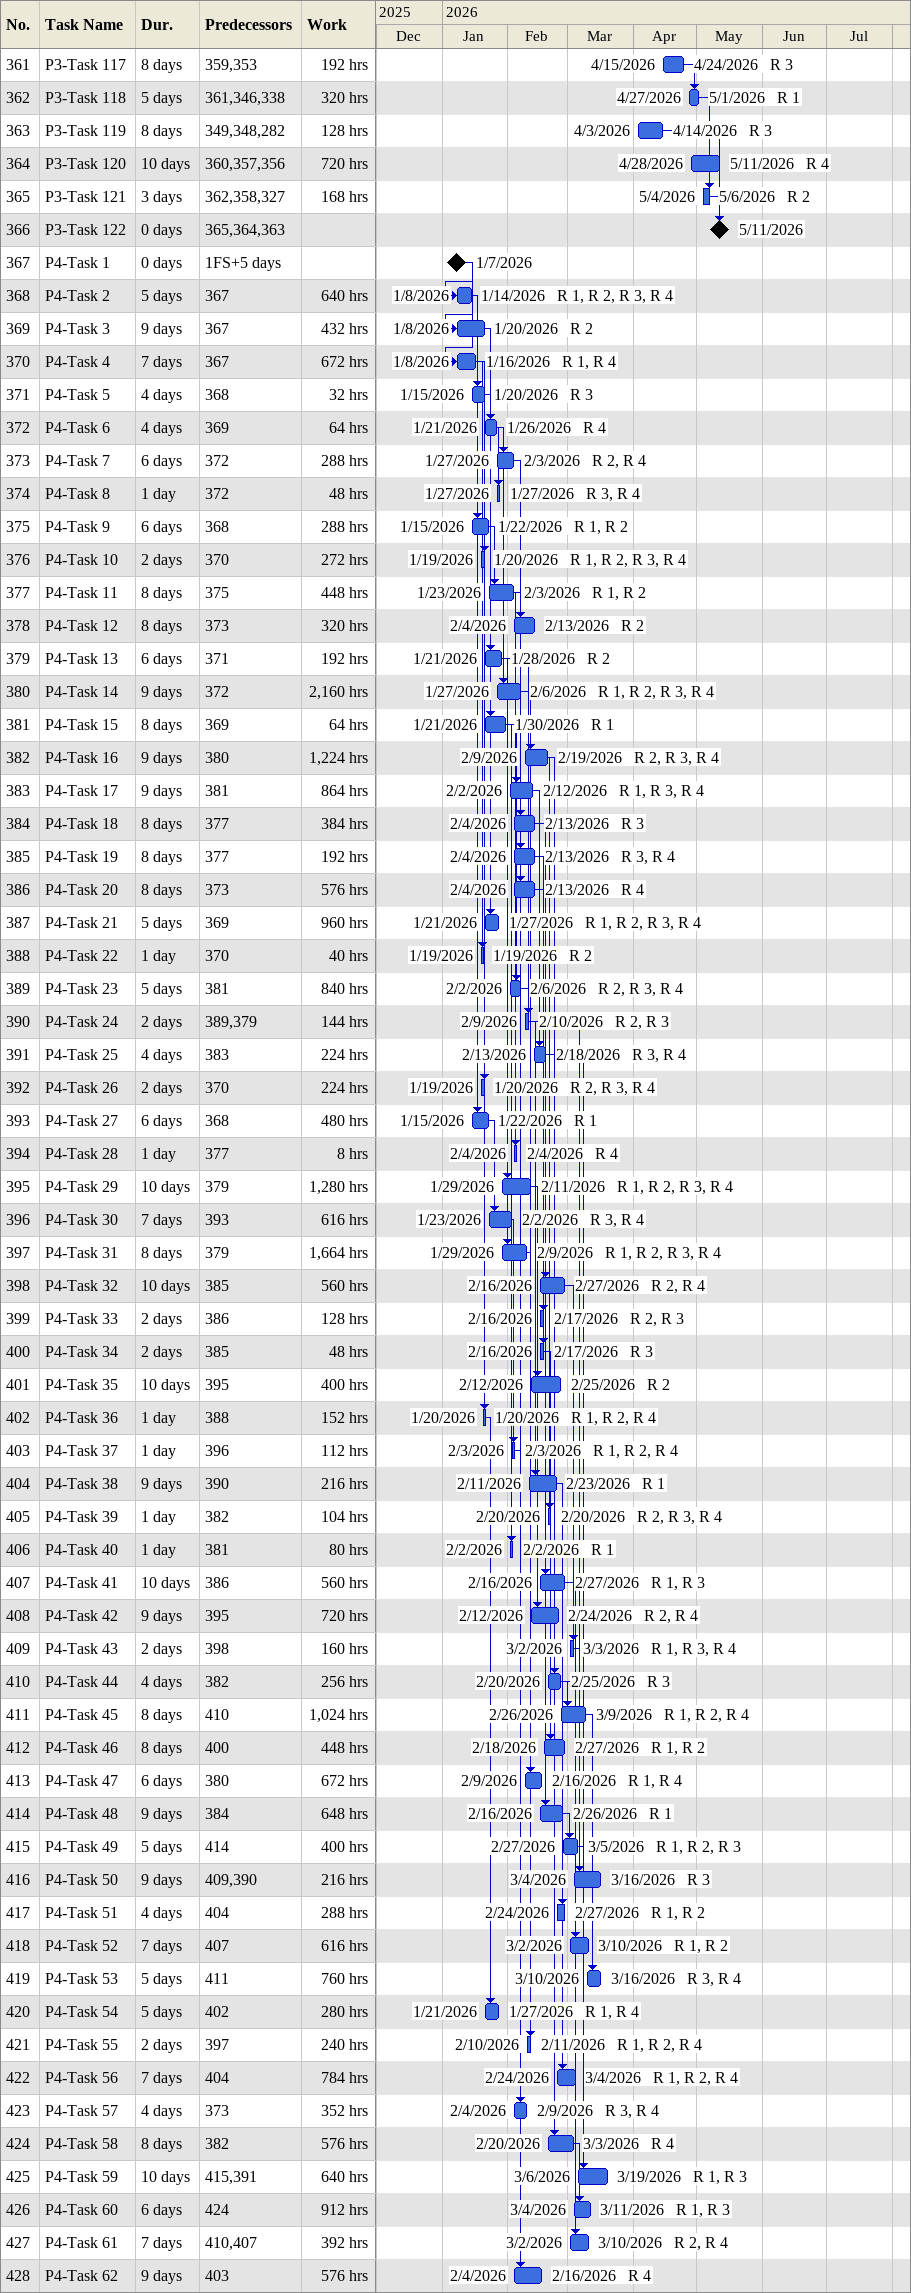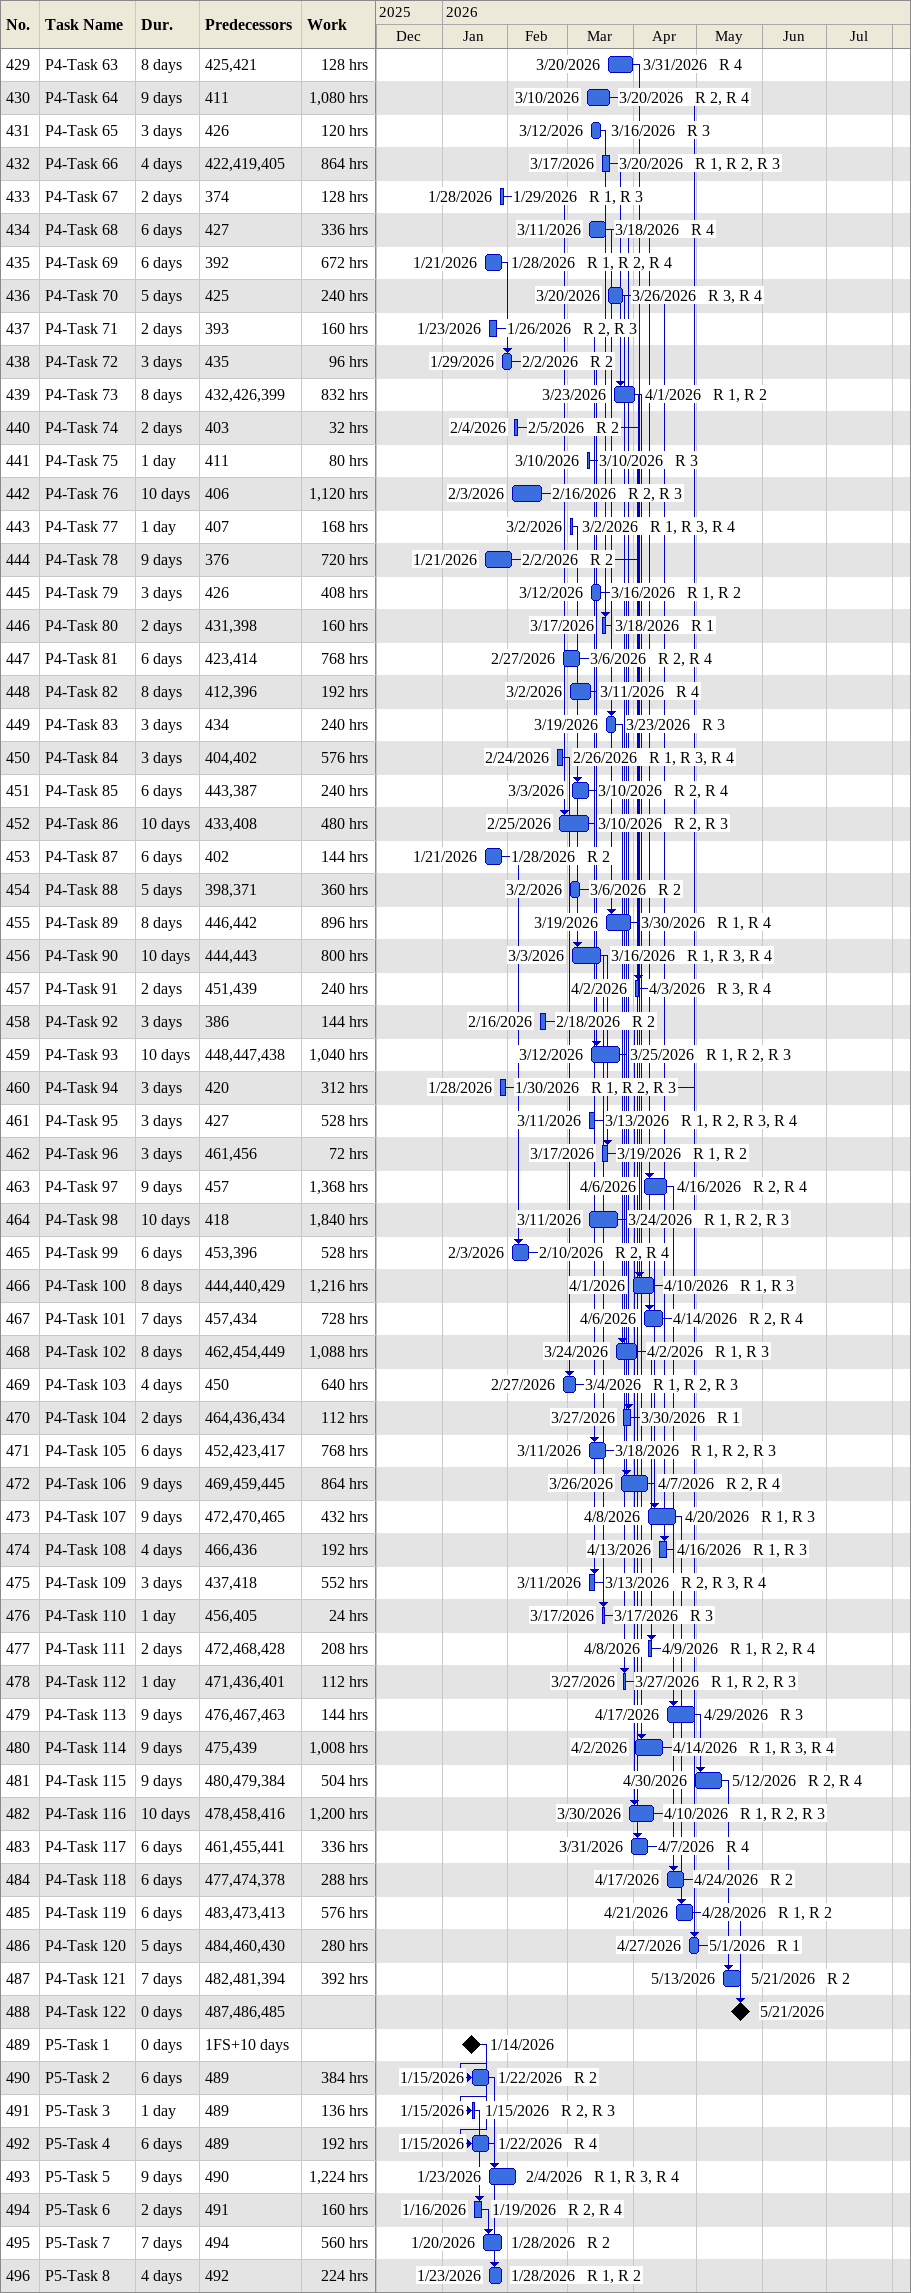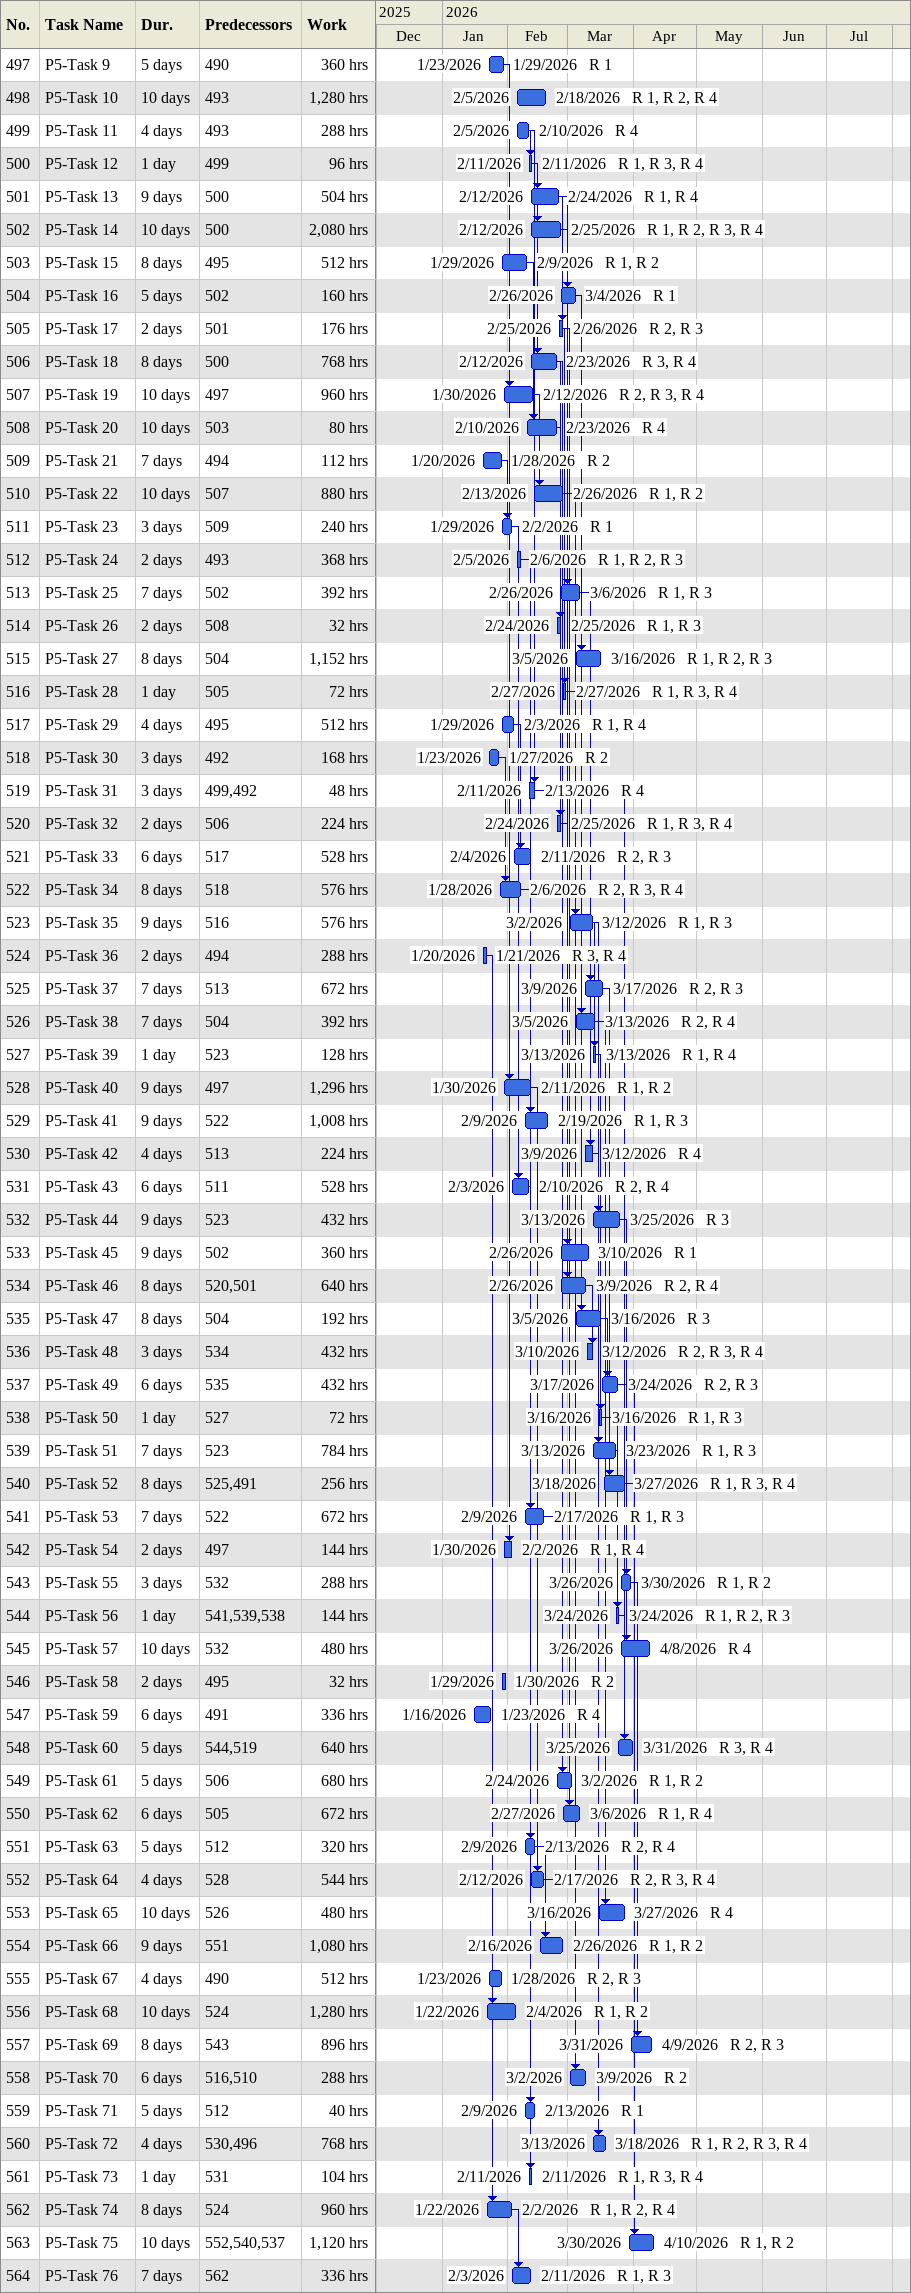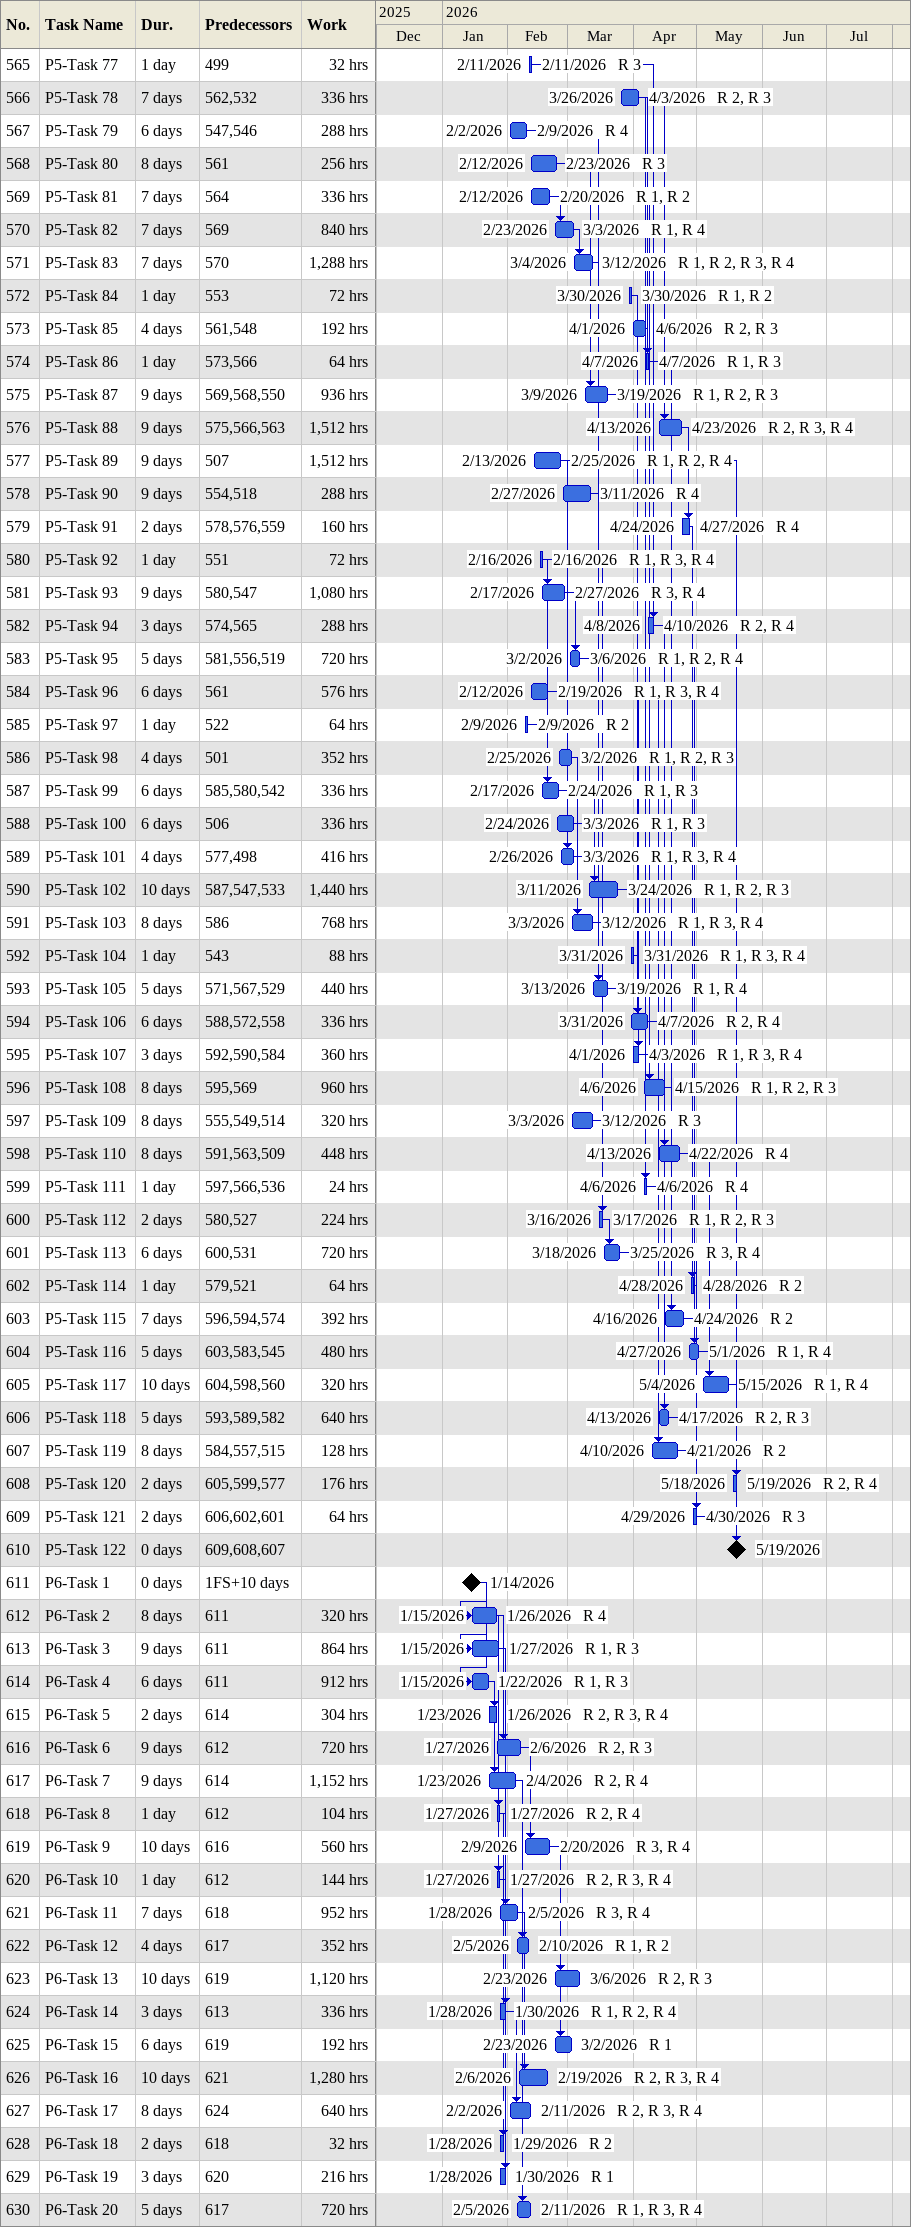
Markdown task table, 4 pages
| ID | Task | Duration | Start | Finish | Predecessors | Resources | Work (h) |
|---|---|---|---|---|---|---|---|
| 361 | P3-Task 117 | 8d | 2026-04-15 | 2026-04-24 | 359, 353 | R 3 | 192 |
| 362 | P3-Task 118 | 5d | 2026-04-27 | 2026-05-01 | 361, 346, 338 | R 1 | 320 |
| 363 | P3-Task 119 | 8d | 2026-04-03 | 2026-04-14 | 349, 348, 282 | R 3 | 128 |
| 364 | P3-Task 120 | 10d | 2026-04-28 | 2026-05-11 | 360, 357, 356 | R 4 | 720 |
| 365 | P3-Task 121 | 3d | 2026-05-04 | 2026-05-06 | 362, 358, 327 | R 2 | 168 |
| 366 | P3-Task 122 | 0d | 2026-05-11 | 2026-05-11 | 365, 364, 363 |  |  |
| 367 | P4-Task 1 | 0d | 2026-01-07 | 2026-01-07 | 1FS+5d |  |  |
| 368 | P4-Task 2 | 5d | 2026-01-08 | 2026-01-14 | 367 | R 1, R 2, R 3, R 4 | 640 |
| 369 | P4-Task 3 | 9d | 2026-01-08 | 2026-01-20 | 367 | R 2 | 432 |
| 370 | P4-Task 4 | 7d | 2026-01-08 | 2026-01-16 | 367 | R 1, R 4 | 672 |
| 371 | P4-Task 5 | 4d | 2026-01-15 | 2026-01-20 | 368 | R 3 | 32 |
| 372 | P4-Task 6 | 4d | 2026-01-21 | 2026-01-26 | 369 | R 4 | 64 |
| 373 | P4-Task 7 | 6d | 2026-01-27 | 2026-02-03 | 372 | R 2, R 4 | 288 |
| 374 | P4-Task 8 | 1d | 2026-01-27 | 2026-01-27 | 372 | R 3, R 4 | 48 |
| 375 | P4-Task 9 | 6d | 2026-01-15 | 2026-01-22 | 368 | R 1, R 2 | 288 |
| 376 | P4-Task 10 | 2d | 2026-01-19 | 2026-01-20 | 370 | R 1, R 2, R 3, R 4 | 272 |
| 377 | P4-Task 11 | 8d | 2026-01-23 | 2026-02-03 | 375 | R 1, R 2 | 448 |
| 378 | P4-Task 12 | 8d | 2026-02-04 | 2026-02-13 | 373 | R 2 | 320 |
| 379 | P4-Task 13 | 6d | 2026-01-21 | 2026-01-28 | 371 | R 2 | 192 |
| 380 | P4-Task 14 | 9d | 2026-01-27 | 2026-02-06 | 372 | R 1, R 2, R 3, R 4 | 2160 |
| 381 | P4-Task 15 | 8d | 2026-01-21 | 2026-01-30 | 369 | R 1 | 64 |
| 382 | P4-Task 16 | 9d | 2026-02-09 | 2026-02-19 | 380 | R 2, R 3, R 4 | 1224 |
| 383 | P4-Task 17 | 9d | 2026-02-02 | 2026-02-12 | 381 | R 1, R 3, R 4 | 864 |
| 384 | P4-Task 18 | 8d | 2026-02-04 | 2026-02-13 | 377 | R 3 | 384 |
| 385 | P4-Task 19 | 8d | 2026-02-04 | 2026-02-13 | 377 | R 3, R 4 | 192 |
| 386 | P4-Task 20 | 8d | 2026-02-04 | 2026-02-13 | 373 | R 4 | 576 |
| 387 | P4-Task 21 | 5d | 2026-01-21 | 2026-01-27 | 369 | R 1, R 2, R 3, R 4 | 960 |
| 388 | P4-Task 22 | 1d | 2026-01-19 | 2026-01-19 | 370 | R 2 | 40 |
| 389 | P4-Task 23 | 5d | 2026-02-02 | 2026-02-06 | 381 | R 2, R 3, R 4 | 840 |
| 390 | P4-Task 24 | 2d | 2026-02-09 | 2026-02-10 | 389, 379 | R 2, R 3 | 144 |
| 391 | P4-Task 25 | 4d | 2026-02-13 | 2026-02-18 | 383 | R 3, R 4 | 224 |
| 392 | P4-Task 26 | 2d | 2026-01-19 | 2026-01-20 | 370 | R 2, R 3, R 4 | 224 |
| 393 | P4-Task 27 | 6d | 2026-01-15 | 2026-01-22 | 368 | R 1 | 480 |
| 394 | P4-Task 28 | 1d | 2026-02-04 | 2026-02-04 | 377 | R 4 | 8 |
| 395 | P4-Task 29 | 10d | 2026-01-29 | 2026-02-11 | 379 | R 1, R 2, R 3, R 4 | 1280 |
| 396 | P4-Task 30 | 7d | 2026-01-23 | 2026-02-02 | 393 | R 3, R 4 | 616 |
| 397 | P4-Task 31 | 8d | 2026-01-29 | 2026-02-09 | 379 | R 1, R 2, R 3, R 4 | 1664 |
| 398 | P4-Task 32 | 10d | 2026-02-16 | 2026-02-27 | 385 | R 2, R 4 | 560 |
| 399 | P4-Task 33 | 2d | 2026-02-16 | 2026-02-17 | 386 | R 2, R 3 | 128 |
| 400 | P4-Task 34 | 2d | 2026-02-16 | 2026-02-17 | 385 | R 3 | 48 |
| 401 | P4-Task 35 | 10d | 2026-02-12 | 2026-02-25 | 395 | R 2 | 400 |
| 402 | P4-Task 36 | 1d | 2026-01-20 | 2026-01-20 | 388 | R 1, R 2, R 4 | 152 |
| 403 | P4-Task 37 | 1d | 2026-02-03 | 2026-02-03 | 396 | R 1, R 2, R 4 | 112 |
| 404 | P4-Task 38 | 9d | 2026-02-11 | 2026-02-23 | 390 | R 1 | 216 |
| 405 | P4-Task 39 | 1d | 2026-02-20 | 2026-02-20 | 382 | R 2, R 3, R 4 | 104 |
| 406 | P4-Task 40 | 1d | 2026-02-02 | 2026-02-02 | 381 | R 1 | 80 |
| 407 | P4-Task 41 | 10d | 2026-02-16 | 2026-02-27 | 386 | R 1, R 3 | 560 |
| 408 | P4-Task 42 | 9d | 2026-02-12 | 2026-02-24 | 395 | R 2, R 4 | 720 |
| 409 | P4-Task 43 | 2d | 2026-03-02 | 2026-03-03 | 398 | R 1, R 3, R 4 | 160 |
| 410 | P4-Task 44 | 4d | 2026-02-20 | 2026-02-25 | 382 | R 3 | 256 |
| 411 | P4-Task 45 | 8d | 2026-02-26 | 2026-03-09 | 410 | R 1, R 2, R 4 | 1024 |
| 412 | P4-Task 46 | 8d | 2026-02-18 | 2026-02-27 | 400 | R 1, R 2 | 448 |
| 413 | P4-Task 47 | 6d | 2026-02-09 | 2026-02-16 | 380 | R 1, R 4 | 672 |
| 414 | P4-Task 48 | 9d | 2026-02-16 | 2026-02-26 | 384 | R 1 | 648 |
| 415 | P4-Task 49 | 5d | 2026-02-27 | 2026-03-05 | 414 | R 1, R 2, R 3 | 400 |
| 416 | P4-Task 50 | 9d | 2026-03-04 | 2026-03-16 | 409, 390 | R 3 | 216 |
| 417 | P4-Task 51 | 4d | 2026-02-24 | 2026-02-27 | 404 | R 1, R 2 | 288 |
| 418 | P4-Task 52 | 7d | 2026-03-02 | 2026-03-10 | 407 | R 1, R 2 | 616 |
| 419 | P4-Task 53 | 5d | 2026-03-10 | 2026-03-16 | 411 | R 3, R 4 | 760 |
| 420 | P4-Task 54 | 5d | 2026-01-21 | 2026-01-27 | 402 | R 1, R 4 | 280 |
| 421 | P4-Task 55 | 2d | 2026-02-10 | 2026-02-11 | 397 | R 1, R 2, R 4 | 240 |
| 422 | P4-Task 56 | 7d | 2026-02-24 | 2026-03-04 | 404 | R 1, R 2, R 4 | 784 |
| 423 | P4-Task 57 | 4d | 2026-02-04 | 2026-02-09 | 373 | R 3, R 4 | 352 |
| 424 | P4-Task 58 | 8d | 2026-02-20 | 2026-03-03 | 382 | R 4 | 576 |
| 425 | P4-Task 59 | 10d | 2026-03-06 | 2026-03-19 | 415, 391 | R 1, R 3 | 640 |
| 426 | P4-Task 60 | 6d | 2026-03-04 | 2026-03-11 | 424 | R 1, R 3 | 912 |
| 427 | P4-Task 61 | 7d | 2026-03-02 | 2026-03-10 | 410, 407 | R 2, R 4 | 392 |
| 428 | P4-Task 62 | 9d | 2026-02-04 | 2026-02-16 | 403 | R 4 | 576 |
| 429 | P4-Task 63 | 8d | 2026-03-20 | 2026-03-31 | 425, 421 | R 4 | 128 |
| 430 | P4-Task 64 | 9d | 2026-03-10 | 2026-03-20 | 411 | R 2, R 4 | 1080 |
| 431 | P4-Task 65 | 3d | 2026-03-12 | 2026-03-16 | 426 | R 3 | 120 |
| 432 | P4-Task 66 | 4d | 2026-03-17 | 2026-03-20 | 422, 419, 405 | R 1, R 2, R 3 | 864 |
| 433 | P4-Task 67 | 2d | 2026-01-28 | 2026-01-29 | 374 | R 1, R 3 | 128 |
| 434 | P4-Task 68 | 6d | 2026-03-11 | 2026-03-18 | 427 | R 4 | 336 |
| 435 | P4-Task 69 | 6d | 2026-01-21 | 2026-01-28 | 392 | R 1, R 2, R 4 | 672 |
| 436 | P4-Task 70 | 5d | 2026-03-20 | 2026-03-26 | 425 | R 3, R 4 | 240 |
| 437 | P4-Task 71 | 2d | 2026-01-23 | 2026-01-26 | 393 | R 2, R 3 | 160 |
| 438 | P4-Task 72 | 3d | 2026-01-29 | 2026-02-02 | 435 | R 2 | 96 |
| 439 | P4-Task 73 | 8d | 2026-03-23 | 2026-04-01 | 432, 426, 399 | R 1, R 2 | 832 |
| 440 | P4-Task 74 | 2d | 2026-02-04 | 2026-02-05 | 403 | R 2 | 32 |
| 441 | P4-Task 75 | 1d | 2026-03-10 | 2026-03-10 | 411 | R 3 | 80 |
| 442 | P4-Task 76 | 10d | 2026-02-03 | 2026-02-16 | 406 | R 2, R 3 | 1120 |
| 443 | P4-Task 77 | 1d | 2026-03-02 | 2026-03-02 | 407 | R 1, R 3, R 4 | 168 |
| 444 | P4-Task 78 | 9d | 2026-01-21 | 2026-02-02 | 376 | R 2 | 720 |
| 445 | P4-Task 79 | 3d | 2026-03-12 | 2026-03-16 | 426 | R 1, R 2 | 408 |
| 446 | P4-Task 80 | 2d | 2026-03-17 | 2026-03-18 | 431, 398 | R 1 | 160 |
| 447 | P4-Task 81 | 6d | 2026-02-27 | 2026-03-06 | 423, 414 | R 2, R 4 | 768 |
| 448 | P4-Task 82 | 8d | 2026-03-02 | 2026-03-11 | 412, 396 | R 4 | 192 |
| 449 | P4-Task 83 | 3d | 2026-03-19 | 2026-03-23 | 434 | R 3 | 240 |
| 450 | P4-Task 84 | 3d | 2026-02-24 | 2026-02-26 | 404, 402 | R 1, R 3, R 4 | 576 |
| 451 | P4-Task 85 | 6d | 2026-03-03 | 2026-03-10 | 443, 387 | R 2, R 4 | 240 |
| 452 | P4-Task 86 | 10d | 2026-02-25 | 2026-03-10 | 433, 408 | R 2, R 3 | 480 |
| 453 | P4-Task 87 | 6d | 2026-01-21 | 2026-01-28 | 402 | R 2 | 144 |
| 454 | P4-Task 88 | 5d | 2026-03-02 | 2026-03-06 | 398, 371 | R 2 | 360 |
| 455 | P4-Task 89 | 8d | 2026-03-19 | 2026-03-30 | 446, 442 | R 1, R 4 | 896 |
| 456 | P4-Task 90 | 10d | 2026-03-03 | 2026-03-16 | 444, 443 | R 1, R 3, R 4 | 800 |
| 457 | P4-Task 91 | 2d | 2026-04-02 | 2026-04-03 | 451, 439 | R 3, R 4 | 240 |
| 458 | P4-Task 92 | 3d | 2026-02-16 | 2026-02-18 | 386 | R 2 | 144 |
| 459 | P4-Task 93 | 10d | 2026-03-12 | 2026-03-25 | 448, 447, 438 | R 1, R 2, R 3 | 1040 |
| 460 | P4-Task 94 | 3d | 2026-01-28 | 2026-01-30 | 420 | R 1, R 2, R 3 | 312 |
| 461 | P4-Task 95 | 3d | 2026-03-11 | 2026-03-13 | 427 | R 1, R 2, R 3, R 4 | 528 |
| 462 | P4-Task 96 | 3d | 2026-03-17 | 2026-03-19 | 461, 456 | R 1, R 2 | 72 |
| 463 | P4-Task 97 | 9d | 2026-04-06 | 2026-04-16 | 457 | R 2, R 4 | 1368 |
| 464 | P4-Task 98 | 10d | 2026-03-11 | 2026-03-24 | 418 | R 1, R 2, R 3 | 1840 |
| 465 | P4-Task 99 | 6d | 2026-02-03 | 2026-02-10 | 453, 396 | R 2, R 4 | 528 |
| 466 | P4-Task 100 | 8d | 2026-04-01 | 2026-04-10 | 444, 440, 429 | R 1, R 3 | 1216 |
| 467 | P4-Task 101 | 7d | 2026-04-06 | 2026-04-14 | 457, 434 | R 2, R 4 | 728 |
| 468 | P4-Task 102 | 8d | 2026-03-24 | 2026-04-02 | 462, 454, 449 | R 1, R 3 | 1088 |
| 469 | P4-Task 103 | 4d | 2026-02-27 | 2026-03-04 | 450 | R 1, R 2, R 3 | 640 |
| 470 | P4-Task 104 | 2d | 2026-03-27 | 2026-03-30 | 464, 436, 434 | R 1 | 112 |
| 471 | P4-Task 105 | 6d | 2026-03-11 | 2026-03-18 | 452, 423, 417 | R 1, R 2, R 3 | 768 |
| 472 | P4-Task 106 | 9d | 2026-03-26 | 2026-04-07 | 469, 459, 445 | R 2, R 4 | 864 |
| 473 | P4-Task 107 | 9d | 2026-04-08 | 2026-04-20 | 472, 470, 465 | R 1, R 3 | 432 |
| 474 | P4-Task 108 | 4d | 2026-04-13 | 2026-04-16 | 466, 436 | R 1, R 3 | 192 |
| 475 | P4-Task 109 | 3d | 2026-03-11 | 2026-03-13 | 437, 418 | R 2, R 3, R 4 | 552 |
| 476 | P4-Task 110 | 1d | 2026-03-17 | 2026-03-17 | 456, 405 | R 3 | 24 |
| 477 | P4-Task 111 | 2d | 2026-04-08 | 2026-04-09 | 472, 468, 428 | R 1, R 2, R 4 | 208 |
| 478 | P4-Task 112 | 1d | 2026-03-27 | 2026-03-27 | 471, 436, 401 | R 1, R 2, R 3 | 112 |
| 479 | P4-Task 113 | 9d | 2026-04-17 | 2026-04-29 | 476, 467, 463 | R 3 | 144 |
| 480 | P4-Task 114 | 9d | 2026-04-02 | 2026-04-14 | 475, 439 | R 1, R 3, R 4 | 1008 |
| 481 | P4-Task 115 | 9d | 2026-04-30 | 2026-05-12 | 480, 479, 384 | R 2, R 4 | 504 |
| 482 | P4-Task 116 | 10d | 2026-03-30 | 2026-04-10 | 478, 458, 416 | R 1, R 2, R 3 | 1200 |
| 483 | P4-Task 117 | 6d | 2026-03-31 | 2026-04-07 | 461, 455, 441 | R 4 | 336 |
| 484 | P4-Task 118 | 6d | 2026-04-17 | 2026-04-24 | 477, 474, 378 | R 2 | 288 |
| 485 | P4-Task 119 | 6d | 2026-04-21 | 2026-04-28 | 483, 473, 413 | R 1, R 2 | 576 |
| 486 | P4-Task 120 | 5d | 2026-04-27 | 2026-05-01 | 484, 460, 430 | R 1 | 280 |
| 487 | P4-Task 121 | 7d | 2026-05-13 | 2026-05-21 | 482, 481, 394 | R 2 | 392 |
| 488 | P4-Task 122 | 0d | 2026-05-21 | 2026-05-21 | 487, 486, 485 |  |  |
| 489 | P5-Task 1 | 0d | 2026-01-14 | 2026-01-14 | 1FS+10d |  |  |
| 490 | P5-Task 2 | 6d | 2026-01-15 | 2026-01-22 | 489 | R 2 | 384 |
| 491 | P5-Task 3 | 1d | 2026-01-15 | 2026-01-15 | 489 | R 2, R 3 | 136 |
| 492 | P5-Task 4 | 6d | 2026-01-15 | 2026-01-22 | 489 | R 4 | 192 |
| 493 | P5-Task 5 | 9d | 2026-01-23 | 2026-02-04 | 490 | R 1, R 3, R 4 | 1224 |
| 494 | P5-Task 6 | 2d | 2026-01-16 | 2026-01-19 | 491 | R 2, R 4 | 160 |
| 495 | P5-Task 7 | 7d | 2026-01-20 | 2026-01-28 | 494 | R 2 | 560 |
| 496 | P5-Task 8 | 4d | 2026-01-23 | 2026-01-28 | 492 | R 1, R 2 | 224 |
| 497 | P5-Task 9 | 5d | 2026-01-23 | 2026-01-29 | 490 | R 1 | 360 |
| 498 | P5-Task 10 | 10d | 2026-02-05 | 2026-02-18 | 493 | R 1, R 2, R 4 | 1280 |
| 499 | P5-Task 11 | 4d | 2026-02-05 | 2026-02-10 | 493 | R 4 | 288 |
| 500 | P5-Task 12 | 1d | 2026-02-11 | 2026-02-11 | 499 | R 1, R 3, R 4 | 96 |
| 501 | P5-Task 13 | 9d | 2026-02-12 | 2026-02-24 | 500 | R 1, R 4 | 504 |
| 502 | P5-Task 14 | 10d | 2026-02-12 | 2026-02-25 | 500 | R 1, R 2, R 3, R 4 | 2080 |
| 503 | P5-Task 15 | 8d | 2026-01-29 | 2026-02-09 | 495 | R 1, R 2 | 512 |
| 504 | P5-Task 16 | 5d | 2026-02-26 | 2026-03-04 | 502 | R 1 | 160 |
| 505 | P5-Task 17 | 2d | 2026-02-25 | 2026-02-26 | 501 | R 2, R 3 | 176 |
| 506 | P5-Task 18 | 8d | 2026-02-12 | 2026-02-23 | 500 | R 3, R 4 | 768 |
| 507 | P5-Task 19 | 10d | 2026-01-30 | 2026-02-12 | 497 | R 2, R 3, R 4 | 960 |
| 508 | P5-Task 20 | 10d | 2026-02-10 | 2026-02-23 | 503 | R 4 | 80 |
| 509 | P5-Task 21 | 7d | 2026-01-20 | 2026-01-28 | 494 | R 2 | 112 |
| 510 | P5-Task 22 | 10d | 2026-02-13 | 2026-02-26 | 507 | R 1, R 2 | 880 |
| 511 | P5-Task 23 | 3d | 2026-01-29 | 2026-02-02 | 509 | R 1 | 240 |
| 512 | P5-Task 24 | 2d | 2026-02-05 | 2026-02-06 | 493 | R 1, R 2, R 3 | 368 |
| 513 | P5-Task 25 | 7d | 2026-02-26 | 2026-03-06 | 502 | R 1, R 3 | 392 |
| 514 | P5-Task 26 | 2d | 2026-02-24 | 2026-02-25 | 508 | R 1, R 3 | 32 |
| 515 | P5-Task 27 | 8d | 2026-03-05 | 2026-03-16 | 504 | R 1, R 2, R 3 | 1152 |
| 516 | P5-Task 28 | 1d | 2026-02-27 | 2026-02-27 | 505 | R 1, R 3, R 4 | 72 |
| 517 | P5-Task 29 | 4d | 2026-01-29 | 2026-02-03 | 495 | R 1, R 4 | 512 |
| 518 | P5-Task 30 | 3d | 2026-01-23 | 2026-01-27 | 492 | R 2 | 168 |
| 519 | P5-Task 31 | 3d | 2026-02-11 | 2026-02-13 | 499, 492 | R 4 | 48 |
| 520 | P5-Task 32 | 2d | 2026-02-24 | 2026-02-25 | 506 | R 1, R 3, R 4 | 224 |
| 521 | P5-Task 33 | 6d | 2026-02-04 | 2026-02-11 | 517 | R 2, R 3 | 528 |
| 522 | P5-Task 34 | 8d | 2026-01-28 | 2026-02-06 | 518 | R 2, R 3, R 4 | 576 |
| 523 | P5-Task 35 | 9d | 2026-03-02 | 2026-03-12 | 516 | R 1, R 3 | 576 |
| 524 | P5-Task 36 | 2d | 2026-01-20 | 2026-01-21 | 494 | R 3, R 4 | 288 |
| 525 | P5-Task 37 | 7d | 2026-03-09 | 2026-03-17 | 513 | R 2, R 3 | 672 |
| 526 | P5-Task 38 | 7d | 2026-03-05 | 2026-03-13 | 504 | R 2, R 4 | 392 |
| 527 | P5-Task 39 | 1d | 2026-03-13 | 2026-03-13 | 523 | R 1, R 4 | 128 |
| 528 | P5-Task 40 | 9d | 2026-01-30 | 2026-02-11 | 497 | R 1, R 2 | 1296 |
| 529 | P5-Task 41 | 9d | 2026-02-09 | 2026-02-19 | 522 | R 1, R 3 | 1008 |
| 530 | P5-Task 42 | 4d | 2026-03-09 | 2026-03-12 | 513 | R 4 | 224 |
| 531 | P5-Task 43 | 6d | 2026-02-03 | 2026-02-10 | 511 | R 2, R 4 | 528 |
| 532 | P5-Task 44 | 9d | 2026-03-13 | 2026-03-25 | 523 | R 3 | 432 |
| 533 | P5-Task 45 | 9d | 2026-02-26 | 2026-03-10 | 502 | R 1 | 360 |
| 534 | P5-Task 46 | 8d | 2026-02-26 | 2026-03-09 | 520, 501 | R 2, R 4 | 640 |
| 535 | P5-Task 47 | 8d | 2026-03-05 | 2026-03-16 | 504 | R 3 | 192 |
| 536 | P5-Task 48 | 3d | 2026-03-10 | 2026-03-12 | 534 | R 2, R 3, R 4 | 432 |
| 537 | P5-Task 49 | 6d | 2026-03-17 | 2026-03-24 | 535 | R 2, R 3 | 432 |
| 538 | P5-Task 50 | 1d | 2026-03-16 | 2026-03-16 | 527 | R 1, R 3 | 72 |
| 539 | P5-Task 51 | 7d | 2026-03-13 | 2026-03-23 | 523 | R 1, R 3 | 784 |
| 540 | P5-Task 52 | 8d | 2026-03-18 | 2026-03-27 | 525, 491 | R 1, R 3, R 4 | 256 |
| 541 | P5-Task 53 | 7d | 2026-02-09 | 2026-02-17 | 522 | R 1, R 3 | 672 |
| 542 | P5-Task 54 | 2d | 2026-01-30 | 2026-02-02 | 497 | R 1, R 4 | 144 |
| 543 | P5-Task 55 | 3d | 2026-03-26 | 2026-03-30 | 532 | R 1, R 2 | 288 |
| 544 | P5-Task 56 | 1d | 2026-03-24 | 2026-03-24 | 541, 539, 538 | R 1, R 2, R 3 | 144 |
| 545 | P5-Task 57 | 10d | 2026-03-26 | 2026-04-08 | 532 | R 4 | 480 |
| 546 | P5-Task 58 | 2d | 2026-01-29 | 2026-01-30 | 495 | R 2 | 32 |
| 547 | P5-Task 59 | 6d | 2026-01-16 | 2026-01-23 | 491 | R 4 | 336 |
| 548 | P5-Task 60 | 5d | 2026-03-25 | 2026-03-31 | 544, 519 | R 3, R 4 | 640 |
| 549 | P5-Task 61 | 5d | 2026-02-24 | 2026-03-02 | 506 | R 1, R 2 | 680 |
| 550 | P5-Task 62 | 6d | 2026-02-27 | 2026-03-06 | 505 | R 1, R 4 | 672 |
| 551 | P5-Task 63 | 5d | 2026-02-09 | 2026-02-13 | 512 | R 2, R 4 | 320 |
| 552 | P5-Task 64 | 4d | 2026-02-12 | 2026-02-17 | 528 | R 2, R 3, R 4 | 544 |
| 553 | P5-Task 65 | 10d | 2026-03-16 | 2026-03-27 | 526 | R 4 | 480 |
| 554 | P5-Task 66 | 9d | 2026-02-16 | 2026-02-26 | 551 | R 1, R 2 | 1080 |
| 555 | P5-Task 67 | 4d | 2026-01-23 | 2026-01-28 | 490 | R 2, R 3 | 512 |
| 556 | P5-Task 68 | 10d | 2026-01-22 | 2026-02-04 | 524 | R 1, R 2 | 1280 |
| 557 | P5-Task 69 | 8d | 2026-03-31 | 2026-04-09 | 543 | R 2, R 3 | 896 |
| 558 | P5-Task 70 | 6d | 2026-03-02 | 2026-03-09 | 516, 510 | R 2 | 288 |
| 559 | P5-Task 71 | 5d | 2026-02-09 | 2026-02-13 | 512 | R 1 | 40 |
| 560 | P5-Task 72 | 4d | 2026-03-13 | 2026-03-18 | 530, 496 | R 1, R 2, R 3, R 4 | 768 |
| 561 | P5-Task 73 | 1d | 2026-02-11 | 2026-02-11 | 531 | R 1, R 3, R 4 | 104 |
| 562 | P5-Task 74 | 8d | 2026-01-22 | 2026-02-02 | 524 | R 1, R 2, R 4 | 960 |
| 563 | P5-Task 75 | 10d | 2026-03-30 | 2026-04-10 | 552, 540, 537 | R 1, R 2 | 1120 |
| 564 | P5-Task 76 | 7d | 2026-02-03 | 2026-02-11 | 562 | R 1, R 3 | 336 |
| 565 | P5-Task 77 | 1d | 2026-02-11 | 2026-02-11 | 499 | R 3 | 32 |
| 566 | P5-Task 78 | 7d | 2026-03-26 | 2026-04-03 | 562, 532 | R 2, R 3 | 336 |
| 567 | P5-Task 79 | 6d | 2026-02-02 | 2026-02-09 | 547, 546 | R 4 | 288 |
| 568 | P5-Task 80 | 8d | 2026-02-12 | 2026-02-23 | 561 | R 3 | 256 |
| 569 | P5-Task 81 | 7d | 2026-02-12 | 2026-02-20 | 564 | R 1, R 2 | 336 |
| 570 | P5-Task 82 | 7d | 2026-02-23 | 2026-03-03 | 569 | R 1, R 4 | 840 |
| 571 | P5-Task 83 | 7d | 2026-03-04 | 2026-03-12 | 570 | R 1, R 2, R 3, R 4 | 1288 |
| 572 | P5-Task 84 | 1d | 2026-03-30 | 2026-03-30 | 553 | R 1, R 2 | 72 |
| 573 | P5-Task 85 | 4d | 2026-04-01 | 2026-04-06 | 561, 548 | R 2, R 3 | 192 |
| 574 | P5-Task 86 | 1d | 2026-04-07 | 2026-04-07 | 573, 566 | R 1, R 3 | 64 |
| 575 | P5-Task 87 | 9d | 2026-03-09 | 2026-03-19 | 569, 568, 550 | R 1, R 2, R 3 | 936 |
| 576 | P5-Task 88 | 9d | 2026-04-13 | 2026-04-23 | 575, 566, 563 | R 2, R 3, R 4 | 1512 |
| 577 | P5-Task 89 | 9d | 2026-02-13 | 2026-02-25 | 507 | R 1, R 2, R 4 | 1512 |
| 578 | P5-Task 90 | 9d | 2026-02-27 | 2026-03-11 | 554, 518 | R 4 | 288 |
| 579 | P5-Task 91 | 2d | 2026-04-24 | 2026-04-27 | 578, 576, 559 | R 4 | 160 |
| 580 | P5-Task 92 | 1d | 2026-02-16 | 2026-02-16 | 551 | R 1, R 3, R 4 | 72 |
| 581 | P5-Task 93 | 9d | 2026-02-17 | 2026-02-27 | 580, 547 | R 3, R 4 | 1080 |
| 582 | P5-Task 94 | 3d | 2026-04-08 | 2026-04-10 | 574, 565 | R 2, R 4 | 288 |
| 583 | P5-Task 95 | 5d | 2026-03-02 | 2026-03-06 | 581, 556, 519 | R 1, R 2, R 4 | 720 |
| 584 | P5-Task 96 | 6d | 2026-02-12 | 2026-02-19 | 561 | R 1, R 3, R 4 | 576 |
| 585 | P5-Task 97 | 1d | 2026-02-09 | 2026-02-09 | 522 | R 2 | 64 |
| 586 | P5-Task 98 | 4d | 2026-02-25 | 2026-03-02 | 501 | R 1, R 2, R 3 | 352 |
| 587 | P5-Task 99 | 6d | 2026-02-17 | 2026-02-24 | 585, 580, 542 | R 1, R 3 | 336 |
| 588 | P5-Task 100 | 6d | 2026-02-24 | 2026-03-03 | 506 | R 1, R 3 | 336 |
| 589 | P5-Task 101 | 4d | 2026-02-26 | 2026-03-03 | 577, 498 | R 1, R 3, R 4 | 416 |
| 590 | P5-Task 102 | 10d | 2026-03-11 | 2026-03-24 | 587, 547, 533 | R 1, R 2, R 3 | 1440 |
| 591 | P5-Task 103 | 8d | 2026-03-03 | 2026-03-12 | 586 | R 1, R 3, R 4 | 768 |
| 592 | P5-Task 104 | 1d | 2026-03-31 | 2026-03-31 | 543 | R 1, R 3, R 4 | 88 |
| 593 | P5-Task 105 | 5d | 2026-03-13 | 2026-03-19 | 571, 567, 529 | R 1, R 4 | 440 |
| 594 | P5-Task 106 | 6d | 2026-03-31 | 2026-04-07 | 588, 572, 558 | R 2, R 4 | 336 |
| 595 | P5-Task 107 | 3d | 2026-04-01 | 2026-04-03 | 592, 590, 584 | R 1, R 3, R 4 | 360 |
| 596 | P5-Task 108 | 8d | 2026-04-06 | 2026-04-15 | 595, 569 | R 1, R 2, R 3 | 960 |
| 597 | P5-Task 109 | 8d | 2026-03-03 | 2026-03-12 | 555, 549, 514 | R 3 | 320 |
| 598 | P5-Task 110 | 8d | 2026-04-13 | 2026-04-22 | 591, 563, 509 | R 4 | 448 |
| 599 | P5-Task 111 | 1d | 2026-04-06 | 2026-04-06 | 597, 566, 536 | R 4 | 24 |
| 600 | P5-Task 112 | 2d | 2026-03-16 | 2026-03-17 | 580, 527 | R 1, R 2, R 3 | 224 |
| 601 | P5-Task 113 | 6d | 2026-03-18 | 2026-03-25 | 600, 531 | R 3, R 4 | 720 |
| 602 | P5-Task 114 | 1d | 2026-04-28 | 2026-04-28 | 579, 521 | R 2 | 64 |
| 603 | P5-Task 115 | 7d | 2026-04-16 | 2026-04-24 | 596, 594, 574 | R 2 | 392 |
| 604 | P5-Task 116 | 5d | 2026-04-27 | 2026-05-01 | 603, 583, 545 | R 1, R 4 | 480 |
| 605 | P5-Task 117 | 10d | 2026-05-04 | 2026-05-15 | 604, 598, 560 | R 1, R 4 | 320 |
| 606 | P5-Task 118 | 5d | 2026-04-13 | 2026-04-17 | 593, 589, 582 | R 2, R 3 | 640 |
| 607 | P5-Task 119 | 8d | 2026-04-10 | 2026-04-21 | 584, 557, 515 | R 2 | 128 |
| 608 | P5-Task 120 | 2d | 2026-05-18 | 2026-05-19 | 605, 599, 577 | R 2, R 4 | 176 |
| 609 | P5-Task 121 | 2d | 2026-04-29 | 2026-04-30 | 606, 602, 601 | R 3 | 64 |
| 610 | P5-Task 122 | 0d | 2026-05-19 | 2026-05-19 | 609, 608, 607 |  |  |
| 611 | P6-Task 1 | 0d | 2026-01-14 | 2026-01-14 | 1FS+10d |  |  |
| 612 | P6-Task 2 | 8d | 2026-01-15 | 2026-01-26 | 611 | R 4 | 320 |
| 613 | P6-Task 3 | 9d | 2026-01-15 | 2026-01-27 | 611 | R 1, R 3 | 864 |
| 614 | P6-Task 4 | 6d | 2026-01-15 | 2026-01-22 | 611 | R 1, R 3 | 912 |
| 615 | P6-Task 5 | 2d | 2026-01-23 | 2026-01-26 | 614 | R 2, R 3, R 4 | 304 |
| 616 | P6-Task 6 | 9d | 2026-01-27 | 2026-02-06 | 612 | R 2, R 3 | 720 |
| 617 | P6-Task 7 | 9d | 2026-01-23 | 2026-02-04 | 614 | R 2, R 4 | 1152 |
| 618 | P6-Task 8 | 1d | 2026-01-27 | 2026-01-27 | 612 | R 2, R 4 | 104 |
| 619 | P6-Task 9 | 10d | 2026-02-09 | 2026-02-20 | 616 | R 3, R 4 | 560 |
| 620 | P6-Task 10 | 1d | 2026-01-27 | 2026-01-27 | 612 | R 2, R 3, R 4 | 144 |
| 621 | P6-Task 11 | 7d | 2026-01-28 | 2026-02-05 | 618 | R 3, R 4 | 952 |
| 622 | P6-Task 12 | 4d | 2026-02-05 | 2026-02-10 | 617 | R 1, R 2 | 352 |
| 623 | P6-Task 13 | 10d | 2026-02-23 | 2026-03-06 | 619 | R 2, R 3 | 1120 |
| 624 | P6-Task 14 | 3d | 2026-01-28 | 2026-01-30 | 613 | R 1, R 2, R 4 | 336 |
| 625 | P6-Task 15 | 6d | 2026-02-23 | 2026-03-02 | 619 | R 1 | 192 |
| 626 | P6-Task 16 | 10d | 2026-02-06 | 2026-02-19 | 621 | R 2, R 3, R 4 | 1280 |
| 627 | P6-Task 17 | 8d | 2026-02-02 | 2026-02-11 | 624 | R 2, R 3, R 4 | 640 |
| 628 | P6-Task 18 | 2d | 2026-01-28 | 2026-01-29 | 618 | R 2 | 32 |
| 629 | P6-Task 19 | 3d | 2026-01-28 | 2026-01-30 | 620 | R 1 | 216 |
| 630 | P6-Task 20 | 5d | 2026-02-05 | 2026-02-11 | 617 | R 1, R 3, R 4 | 720 |
